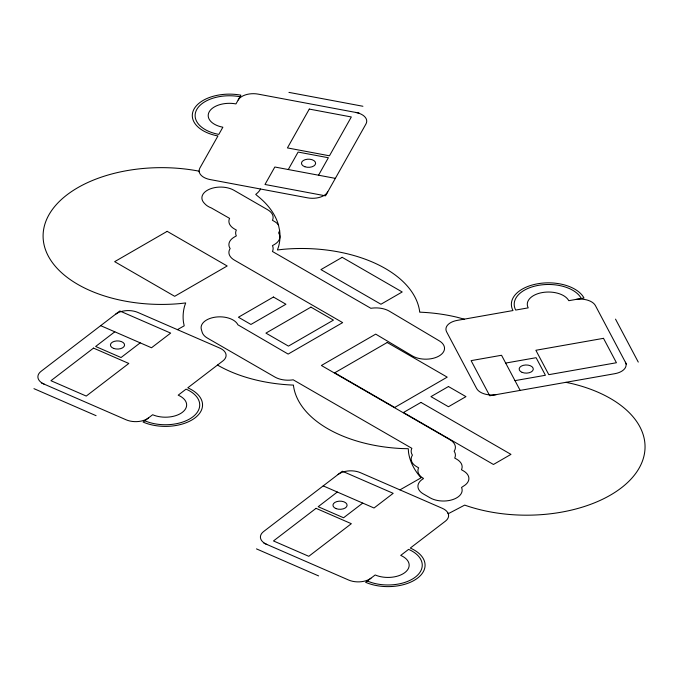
<?xml version="1.0" encoding="UTF-8"?>
<svg xmlns="http://www.w3.org/2000/svg" width="679" height="679" viewBox="0 0 679 679"><rect width="100%" height="100%" fill="white"/><g stroke="black" fill="none" stroke-linecap="round" stroke-linejoin="round"><path stroke-width="1.02" d="M260.541 189.017L260.193 189.67A31.82 18.375 0 0 1 255.728 194.406L257.383 195.841A118.452 68.392 0 0 1 278.543 225.335L279.646 230.707L278.602 232.973L279.069 233.729A18.74 10.822 0 0 1 274.392 244.516L272.423 245.654L272.771 246.452A18.74 10.822 0 0 1 272.771 250.67L272.423 251.468L370.87 308.308L372.347 308.096A18.74 10.822 0 0 1 389.347 311.177L439.228 340.816A18.74 10.822 0 0 1 438.846 356.119A18.74 10.822 0 0 1 412.34 355.898L375.708 334.127L321.396 365.489L449.914 439.686A18.74 10.822 0 0 1 454.591 450.483L454.124 451.238L454.591 451.993A18.74 10.822 0 0 1 455.04 457.247L454.692 458.036L456.661 459.174A18.74 10.822 0 0 1 461.788 468.934L461.448 469.732L463.418 470.87A18.74 10.822 0 0 1 463.418 486.172L461.542 487.471A18.74 10.822 0 0 1 452.732 499.6A18.74 10.822 0 0 1 430.163 497.86L423.407 493.964A18.74 10.822 0 0 1 423.407 478.661L423.407 478.372A18.74 10.822 0 0 1 418.281 468.612L418.629 467.814L416.66 466.685A18.74 10.822 0 0 1 411.975 455.889L412.442 455.134L411.975 454.378A18.74 10.822 0 0 1 411.525 449.125L411.873 448.327L293.175 379.799L291.8 380.002A18.74 10.822 0 0 1 274.893 377.04L207.384 338.066A18.74 10.822 0 0 1 202.155 332.209L201.349 329.442A18.74 10.822 0 0 1 215.82 317.085A18.74 10.822 0 0 1 237.913 324.817L288.142 354.082L342.649 322.618L234.382 260.108A18.74 10.822 0 0 1 229.706 249.32L230.173 248.565L229.706 247.81A18.74 10.822 0 0 1 234.382 237.013L236.351 235.876L236.003 235.087A18.74 10.822 0 0 1 236.003 230.86L236.351 230.062L234.382 228.933A18.74 10.822 0 0 1 229.256 219.164L229.604 218.375L211.305 207.935A18.74 10.822 0 0 1 205.126 204.073A38.516 22.237 0 0 1 203.386 202.13A18.74 10.822 0 0 1 210.15 188.923A18.74 10.822 0 0 1 233.882 190.239L267.636 209.735A18.74 10.822 0 0 1 272.771 219.495L272.423 220.285L274.392 221.422A18.74 10.822 0 0 1 277.669 223.977L278.543 225.335M288.269 169.538L298.106 152.062L328.373 157.74L318.536 175.216M177.423 329.646L184.213 325.81L183.474 322.236A118.452 68.392 0 0 1 184.569 306.178L185.69 302.936L180.079 303.581A118.452 68.392 0 0 1 43.456 230.673A118.452 68.392 0 0 1 198.158 170.998L199.193 171.218L199.329 172.262M114.793 331.802L95.646 346.477L121.057 357.527L140.213 342.853M337.319 492.029L318.171 506.704L343.582 517.763L362.739 503.088M399.939 489.873L421.048 477.838A118.452 68.392 0 0 1 408.503 452.155L408.274 448.7L402.291 448.573A118.452 68.392 0 0 1 293.489 385.757L293.447 385.078L292.276 385.052A118.452 68.392 0 0 1 217.806 365.234L217.509 365.047M505.677 363.07L536.113 357.697L545.415 375.266L514.988 380.639M288.94 92.386L362.917 106.264M359.098 113.062L258.207 94.135A15.914 9.183 0 0 0 238.159 100.034M335.358 178.365L274.825 167.009L264.988 184.484L325.521 195.841L365.947 124.002A15.914 9.183 0 0 0 355.737 112.425M565.904 382.328L571.922 383.61A118.452 68.392 0 0 1 632.141 477.838A118.452 68.392 0 0 1 464.699 505.108L448.216 513.731L447.919 512.951M464.232 319.155L456.908 317.203A118.452 68.392 0 0 0 420.878 312.213L419.707 312.187L419.656 311.508A118.452 68.392 0 0 0 283.033 249.329L277.431 249.974L278.543 246.732A118.452 68.392 0 0 0 279.638 230.673M100.67 325.657L151.502 347.767L170.658 333.1L119.827 310.982L41.088 371.311A15.914 9.183 0 0 0 44.22 384.17M323.204 485.892L374.036 508.002L393.183 493.327L342.352 471.218L263.622 531.538A15.914 9.183 0 0 0 266.754 544.405M41.402 382.948L126.116 419.8A15.914 9.183 0 0 0 148.404 417.992M33.95 388.651L96.079 415.675M263.927 543.175L348.641 580.036A15.914 9.183 0 0 0 370.929 578.228M256.475 548.887L318.604 575.911M615.522 319.13L638.268 362.085M626.428 364.173L595.415 305.601A15.914 9.183 0 0 0 575.546 299.507M520.156 390.4L501.543 355.261L471.107 360.634L489.72 395.772L614.834 373.688A15.914 9.183 0 0 0 625.401 362.221M367.314 580.995A34.298 19.801 0 0 0 415.344 577.099A34.298 19.801 0 0 0 408.597 549.37L400.72 555.405A21.219 12.247 0 0 1 404.896 572.558A21.219 12.247 0 0 1 375.181 574.969L365.608 582.302A37.124 21.439 0 0 0 417.602 578.084A37.124 21.439 0 0 0 410.294 548.063L445.407 521.166A15.914 9.183 0 0 0 442.275 508.299L360.379 472.669A15.914 9.183 0 0 0 338.1 474.477M581.3 298.488A34.298 19.801 0 0 0 538.472 285.341A34.298 19.801 0 0 0 515.701 310.065L528.211 307.859A21.219 12.247 0 0 1 542.292 292.564A21.219 12.247 0 0 1 568.79 300.695L583.999 298.013A37.124 21.439 0 0 0 537.641 283.78A37.124 21.439 0 0 0 512.993 310.549L457.196 320.395A15.914 9.183 0 0 0 446.629 331.87L476.616 388.481A15.914 9.183 0 0 0 496.485 394.584M144.78 420.768A34.298 19.801 0 0 0 192.819 416.864A34.298 19.801 0 0 0 186.063 389.135L178.195 395.17A21.219 12.247 0 0 1 182.371 412.323A21.219 12.247 0 0 1 152.656 414.733L143.082 422.066A37.124 21.439 0 0 0 195.077 417.848A37.124 21.439 0 0 0 187.769 387.828L222.882 360.931A15.914 9.183 0 0 0 219.75 348.064L137.854 312.433A15.914 9.183 0 0 0 115.574 314.241M240.018 96.732A34.298 19.801 0 0 0 196.8 109.446A34.298 19.801 0 0 0 218.816 134.4L222.865 127.211A21.219 12.247 0 0 1 209.242 111.78A21.219 12.247 0 0 1 235.969 103.912L240.892 95.179A37.124 21.439 0 0 0 194.109 108.937A37.124 21.439 0 0 0 217.942 135.953L199.915 167.985A15.914 9.183 0 0 0 210.134 179.562L307.655 197.852A15.914 9.183 0 0 0 327.702 191.962M309.284 109.081L287.429 147.912L329.468 155.797L351.323 116.966L309.284 109.081M93.515 348.106L50.95 380.707L86.25 396.069L128.815 363.46L93.515 348.106M316.041 508.333L273.484 540.942L308.784 556.305L351.34 523.696L316.041 508.333M167.17 231.344L114.666 261.661L174.673 296.307L227.176 265.99L167.17 231.344M273.433 297.029L238.431 317.237L250.933 324.452L285.935 304.243L273.433 297.029M342.191 257.333L320.938 269.597L380.944 304.243L402.197 291.978L342.191 257.333M310.94 307.129L265.93 333.117L288.439 346.112L333.44 320.123L310.94 307.129M387.2 342.496L334.696 372.813L394.703 407.459L447.206 377.142L387.2 342.496M420.955 402.409L403.453 412.509L493.463 464.478L510.964 454.37L420.955 402.409M448.454 386.529L430.953 396.629L448.454 406.738L465.955 396.629L448.454 386.529M603.504 338.329L535.875 350.271L548.802 374.672L616.43 362.739L603.504 338.329M336.147 508.639A7.07 4.082 0 0 0 347.088 505.456A7.07 4.082 0 0 0 336.843 501.577A7.07 4.082 0 0 0 336.147 508.639M522.117 372.372A7.07 4.082 0 0 0 533.261 369.444A7.07 4.082 0 0 0 523.288 365.336A7.07 4.082 0 0 0 522.117 372.372M113.622 348.403A7.07 4.082 0 0 0 124.563 345.221A7.07 4.082 0 0 0 114.318 341.342A7.07 4.082 0 0 0 113.622 348.403M304.888 166.745A7.07 4.082 0 0 0 315.616 163.325A7.07 4.082 0 0 0 305.126 159.675A7.07 4.082 0 0 0 304.888 166.745"/></g></svg>
